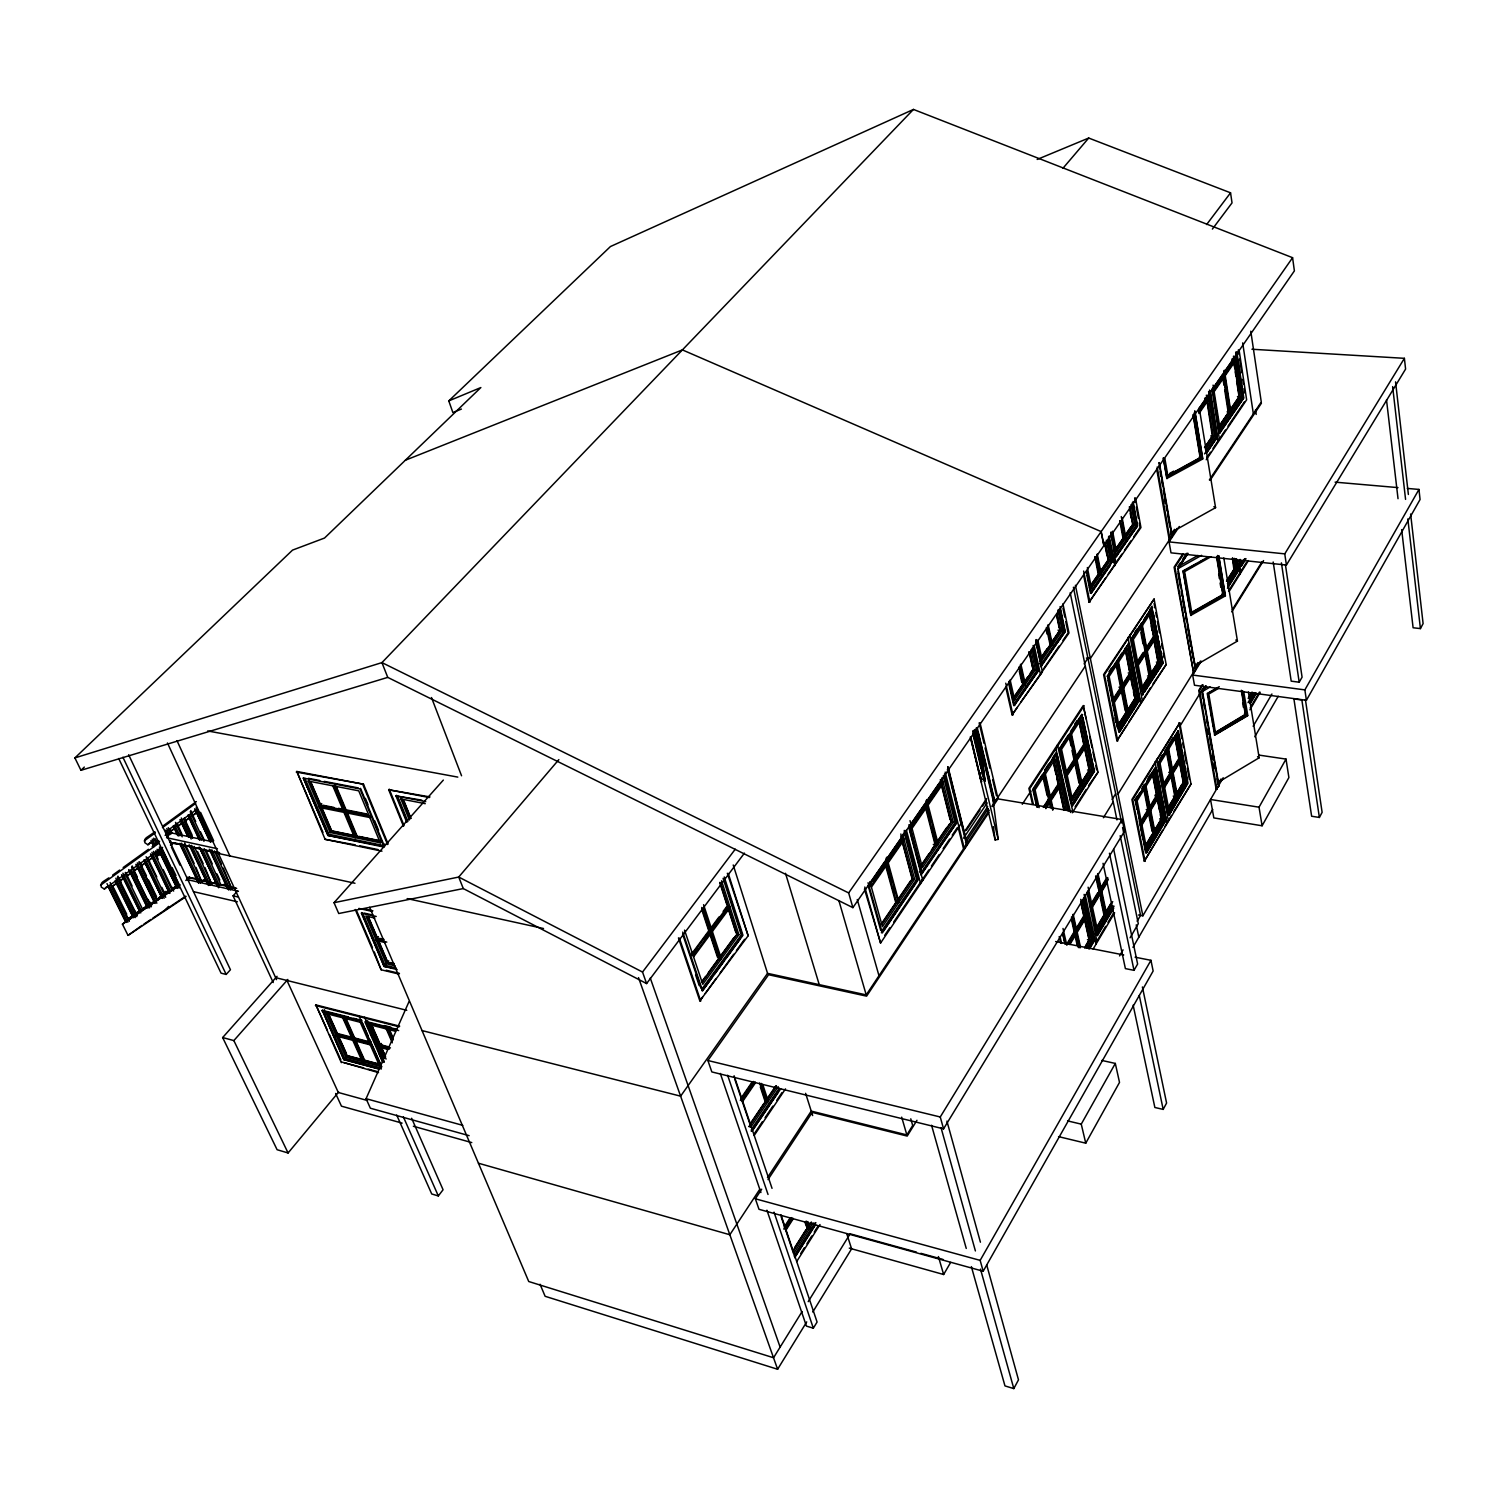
<?xml version="1.0" encoding="UTF-8"?>
<svg xmlns="http://www.w3.org/2000/svg" width="1498" height="1498" viewBox="0 0 1498 1498"><rect width="100%" height="100%" fill="white"/><g stroke="black" fill="none" stroke-linecap="round" stroke-linejoin="round"><path stroke-width="1.5" d="M155.511 839.273L147.928 844.778L144.8 842.7L145.025 839.236A8.557 7.677 50 0 1 146.954 837.288L154.968 831.821M162.608 847.419L104.354 889.063L101.152 886.985L101.396 883.446A8.707 7.958 49.6 0 1 103.399 881.423L108.867 877.847M469.136 1135.671L370.362 1108.22L366.074 1098.689L408.991 1001.675M971.359 1266.615L1004.971 1385.912L1013.809 1388.59L1018.49 1379.845L986.695 1264.892M1133.143 1005.158L1154.864 1107.49L1163.178 1109.4L1166.586 1103.052L1142.394 986.957M1319.382 817.459L1301.874 699.997L1293.916 698.929L1311.63 816.241L1319.382 817.459L1322.116 812.347L1305.413 699.566M1401.66 529.637L1413.101 627.756L1420.422 628.598L1423.1 623.599L1410.629 514.02M1058.543 1136.626L1085.75 1143.18L1119.512 1082.399L1115.317 1063.43L1101.835 1060.434M1286.014 759.093L1259.032 807.197L1210.534 799.483L1213.829 817.908L1262.102 825.773L1288.898 777.556L1286.014 759.093L1258.676 755.048M1085.75 1143.18L1081.256 1124.137L1115.317 1063.43M761.696 1189.206L755.366 1198.793L758.98 1209.298L983.175 1271.24L1153.142 971.022L1150.951 960.312L1135.072 957.185M1201.227 661.236L1192.67 675.055L1194.486 685.241L1306.406 700.278L1420.067 499.508L1418.962 489.434L1407.315 488.423M983.175 1271.24L980.16 1260.38L1150.951 960.312M1306.406 700.278L1304.87 689.885L1418.962 489.434M1103.034 863.316L1125.391 968.607L1134.005 970.33L1137.619 964.038L1113.744 849.478M1273.188 561.993L1291.201 681.159L1299.197 682.208L1302.08 677.19L1285.434 564.802M849.272 1248.134L943.646 1274.517L950.65 1262.402M1132.956 947.335L1212.725 809.482M1254.781 736.791L1278.243 696.252M1137.132 921.27L1140.558 915.39L1122.582 827.514M1217.668 784.709L1221.02 778.941M1219.035 785.813L1216.17 789.24L1219.035 785.813L1202.501 691.608L1206.077 685.747M1119.53 955.93L1123.051 949.882M1130.091 937.785L1138.293 923.686L1120.186 835.697M1138.424 914.978L1142.862 915.821L1223.192 777.743M1253.152 726.268L1271.914 694.005M166.99 836.689L167.514 835.79A8.745 7.284 85.8 0 1 169.555 833.712L170.379 833.225M1250.25 707.749L1259.406 692.132M1249.894 709.809L1260.193 692.245M1248.021 702.618L1253.92 692.619M1249.463 702.674L1255.212 692.919M1249.613 703.255L1255.511 693.237M1250.25 703.011L1255.998 693.237M1250.399 703.367L1256.298 693.349M1248.227 698.33L1251.766 692.338M1248.546 698.368L1252.085 692.376M1248.864 698.405L1252.403 692.413M1089.514 948.927L1094.289 940.875L1084.103 894.418M1089.851 904.436L1097.472 935.557L1113.688 908.256M1146.494 853.074L1166.099 820.118L1156.025 767.688L1136.008 800.438L1145.67 852.924L1165.275 819.986L1155.183 767.556L1146.944 781.038M1177.578 730.93L1187.202 783.117L1168.983 815.249L1188.008 783.248L1178.402 731.043L1158.141 762.725M1097.51 940.089L1105.655 926.344M1107.977 922.412L1113.8 912.619M1144.285 861.256L1131.908 799.501L1179.769 722.841L1190.985 784.053L1144.285 861.256L1162.617 830.36M1164.92 826.503L1171.473 815.436M1173.814 811.504L1190.985 784.053M1093.128 949.039L1114.643 912.769M1085.582 945.856L1089.065 940.014L1081.05 903.781M1096.311 927.88L1104.475 914.192M1106.442 910.896L1110.936 903.35M1145.371 845.64L1152.131 834.292M1154.396 830.51L1161.175 819.163L1160.295 814.706M1167.916 807.853L1181.997 784.24M1084.758 947.86L1089.402 940.089L1080.901 901.571M1095.525 929.827L1104.532 914.735M1106.779 910.971L1111.273 903.406M1145.708 845.696L1161.493 819.219L1152.842 774.485M1168.234 807.909L1183.495 782.331L1175.256 737.784M1085.095 947.934L1089.739 940.145L1080.732 899.38M1095.862 929.902L1112.733 901.59M1144.903 847.662L1161.83 819.275L1152.748 772.294M1167.391 809.931L1183.832 782.387L1175.162 735.612M1169.901 807.778L1172.204 803.92M1174.507 800.063L1176.81 796.206M1180.255 790.42L1183.701 784.634M1086.743 948.253L1091.387 940.463L1082.399 899.68M1112.115 905.672L1097.491 930.221L1088.11 887.209M1144.566 847.587L1146.513 847.924L1163.422 819.537L1154.359 772.556L1152.411 772.256M1167.073 809.875L1168.983 810.193L1185.405 782.63L1176.754 735.836L1174.844 735.555M1088.316 948.421L1092.941 940.65L1083.541 897.939M1094.869 933.703L1096.836 934.097L1113.426 906.215M1186.753 782.986L1168.365 813.882L1158.609 762.856L1177.372 732.148L1186.753 782.986L1183.177 782.274L1179.881 764.467M1088.671 948.758L1093.446 940.725L1084.215 898.688M1096.63 935.389L1114.006 906.159M1090.45 946.68L1093.971 940.781L1084.496 897.658M1097.547 934.771L1113.445 908.031M1146.644 852.175L1165.725 820.08L1155.838 768.549M1169.114 814.406L1185.33 787.124M1068.168 944.264L1075.058 932.861L1076.706 933.179M1076.688 930.146L1084.627 916.982L1086.275 917.3L1069.834 944.583M1102.397 887.565L1107.883 878.446M1164.189 785.158L1179.619 759.598L1181.192 759.842L1164.62 787.33L1163.028 787.087M1069.609 943.665L1086.069 916.383L1084.421 916.064L1076.482 929.228M1108.22 879.644L1092.248 906.14L1090.6 905.841M1107.322 882.378L1092.435 907.058L1090.806 906.758L1100 890.28L1101.629 890.58M1067.269 943.216L1074.665 930.97M1075.807 929.097L1083.747 915.933M1091.031 903.874L1097.716 892.808M1099.307 890.168L1099.026 891.89M1100.412 888.333L1105.917 879.232M1140.671 821.69L1148.292 809.07M1149.472 807.122L1156.568 795.382L1154.977 795.12M1163.347 784.147L1170.762 771.882M1171.904 769.991L1178.795 758.587M1066.801 945.238L1075.358 931.101L1077.006 931.419M1091.705 904.006L1107.696 877.528M988.942 812.422L866.593 996.151L768.568 974.73L707.899 1060.509L711.831 1071.931L943.553 1128.855L1124.567 831.184L1122.208 819.575L997.949 798.883L992.8 806.617M1179.319 526.491L1169.058 541.901L1171.005 552.837L1286.408 565.046L1405.592 369.07L1404.394 358.322L1251.916 349.24M1145.109 861.406L1132.731 799.632L1179.769 722.841M1216.975 789.371L1199.561 690.541L1203.063 684.829M943.553 1128.855L940.257 1116.984L1122.208 819.575M1286.408 565.046L1284.76 553.867L1404.394 358.322M1134.679 800.175L1137.113 796.206M1142 788.229L1144.435 784.24M1148.086 778.267L1150.52 774.279M1160.032 758.718L1162.411 754.842M1164.77 750.985L1173.046 737.428M1180.124 725.856L1202.969 688.518M1137.001 809.463L1135.166 800.307L1139.884 792.592M1142.244 788.753L1144.584 784.896M1201.677 691.496L1204.074 687.601M1218.286 783.641L1202.126 691.664L1205.59 685.99M766.92 1210.197L806.43 1326.105L813.339 1328.183L817.084 1322.041L780.945 1214.784M1178.402 731.043L1158.984 762.838L1168.983 815.249M1154.359 772.556L1137.113 800.793L1146.513 847.924M1168.983 810.193L1160.032 763.25L1176.754 735.836M540.048 1284.254L545.122 1296.294L777.612 1369.266L806.729 1321.891M812.777 1312.023L851.594 1248.864L846.969 1234.333M1216.17 789.24L1198.737 690.428L1202.239 684.717M811.242 1111.104L906.852 1134.922L912.694 1125.485L910.784 1118.819M1103.389 817.739L1113.22 801.861M1118.014 794.127L1200.422 661.124M1232.386 609.555L1261.915 561.9M1182.69 554.054L1174.095 567.162L1193.625 672.92L1195.797 669.419L1178.046 568.697L1188.083 553.361M916.963 1120.298L907.189 1136.083L812.216 1112.396L768.006 1179.6M1231.787 611.896L1263.563 560.589M802.104 1311.536L773.548 1357.75L528.738 1281.52L369.65 907.339M808.208 1301.65L849.722 1234.483M1112.059 799.52L1115.654 793.715M1194.374 668.22L1197.894 662.528M1228.529 590.998L1246.411 562.462M1229.352 591.092L1248.414 560.608M1227.424 583.415L1236.093 569.633L1234.258 558.323M1227.705 585.606L1237.348 570.251L1235.532 558.979M1238.752 564.821L1240.625 565.027L1244.314 559.166M1227.854 586.224L1237.779 570.438L1235.925 558.96M1240.438 566.207L1245.213 558.585M1229.727 584.126L1236.974 572.573M1241.467 565.439L1243.92 561.525M1227.442 588.302L1238.584 570.532L1236.73 559.054M1246.018 558.679L1241.243 566.3L1240.138 559.409M800.737 1253.489L804.426 1247.665M806.879 1243.771L811.785 1235.981M814.238 1232.086L817.927 1226.244M796.693 1261.541L820.005 1224.54M1226.45 581.205L1233.884 569.39L1232.386 558.117M1226.768 581.243L1234.202 569.427M1227.087 581.28L1234.521 569.465L1232.704 558.155M793.135 1251.279L811.485 1222.312M1075.115 806.842L1086.125 789.465M1088.578 785.607L1097.997 772.219L1083.26 705.539L1028.883 788.379L1032.478 804.07M1116.928 740.817L1103.595 674.568L1154.097 599.031L1166.156 664.55L1116.928 740.817L1126.608 725.556M1129.024 721.736L1150.539 687.769M1152.992 683.893L1166.156 664.55M1072.306 812.777L1097.997 772.219M813.152 1222.78L793.603 1253.695L781.17 1216.788M794.071 1256.054L815.081 1222.836M795.045 1255.586L815.867 1222.63M795.887 1255.268L815.436 1224.353M794.689 1257.758L815.511 1224.802M1142.319 693.574L1161.68 663.09L1151.606 608.656L1131.833 638.897L1141.888 691.308M1071.725 805.681L1093.634 771.17L1081.762 714.434L1094.495 771.301L1072.587 805.83L1060.21 748.831L1082.623 714.546M1128.2 643.466L1139.06 699.66L1119.231 732.335L1139.903 699.772L1129.061 643.578L1124.474 649.158M1162.167 663.277L1142.113 694.847L1162.991 663.389L1151.812 607.383L1162.991 663.389M1073.879 803.265L1094.158 771.301L1082.923 717.579M1120.541 729.751L1137.169 703.554M1144.341 692.282L1161.418 665.374M794.895 1247.216L805.905 1229.839M806.935 1228.191L807.572 1227.199M792.798 1251.186L811.148 1222.218M1071.426 798.097L1089.177 770.253L1079.403 723.834M1118.107 724.826L1134.772 698.667L1137.094 699.004L1127.339 648.634L1125.335 648.372M1141.888 687.507L1149.584 675.411M1151.775 671.965L1157.973 662.266L1154.153 641.781M1071.782 798.153L1089.514 770.309L1079.29 721.68M1118.444 724.882L1135.11 698.723L1125.784 650.656M1142.225 687.563L1158.31 662.303L1149.827 616.783M1072.119 798.209L1089.87 770.365L1079.159 719.508M1118.8 724.92L1135.447 698.761L1125.691 648.428M1142.562 687.601L1158.628 662.359L1149.752 614.554M1091.536 770.627L1072.624 800.344L1061.558 749.3L1080.844 719.752L1091.536 770.627L1087.511 769.991M1117.265 726.755L1119.249 727.036L1137.094 699.004M1150.97 612.476L1160.257 662.565L1142.955 689.773L1133.331 639.477L1150.97 612.476L1148.985 612.233M785.757 1230.457L793.097 1218.997M784.278 1226.956L789.184 1219.316M783.754 1229.053L791.113 1217.612M786.525 1226.169L791.412 1218.529M785.458 1229.54L792.798 1218.08M1045.361 806.504L1049.518 800.082M1050.697 798.228L1059.049 785.289L1060.753 785.551L1045.866 808.658M1067.887 771.601L1074.909 760.722L1076.594 760.984M1077.717 756.359L1084.664 745.611M1113.932 700.221L1121.496 688.518L1123.144 688.743M1124.474 683.893L1130.69 674.25L1132.338 674.475L1114.325 702.412M1137.843 663.165L1145.652 651.068M1146.85 649.196L1152.898 639.833M1045.641 807.684L1060.528 784.577L1058.843 784.297L1043.937 807.385M1114.138 701.439L1132.151 673.501L1130.503 673.276L1123.032 684.867M1138.087 664.307L1155.557 637.212L1153.928 637.006L1137.656 662.191M1067.231 775.496L1086.331 745.854M1138.274 665.281L1155.726 638.167L1154.097 637.961M1043.226 807.272L1048.581 798.977M1049.78 797.123L1058.131 784.184M1065.808 772.313L1074.497 758.849M1076.819 755.254L1083.747 744.525M1114.306 697.207L1121.103 686.702M1122.339 684.773L1129.829 673.182L1128.181 672.958M1138.199 660.206L1143.105 652.641M1147.206 646.275L1153.254 636.912L1153.423 637.886M1076.35 757.164L1084.44 744.618L1086.125 744.881L1067.025 774.503L1065.321 774.241L1075.208 758.943L1076.893 759.205M1112.471 701.214L1121.777 686.796L1123.444 687.02M1036.766 806.898L1032.759 789.296L1042.496 774.391M1044.949 770.665L1054.704 755.76M1059.329 748.682L1068.055 735.368M1070.546 731.567L1081.762 714.434M1109.55 671.965L1121.983 652.959M1141.57 623.056L1131.327 638.71L1152.674 607.495M1144.135 619.142L1150.539 609.349M1178.458 566.693L1187.24 553.268M1187.39 553.96L1177.671 568.828L1201.602 555.327M1037.646 807.048L1033.639 789.427L1055.921 753.906L1069.254 811.073L1056.802 754.037M1107.471 676.253L1129.061 643.578M1052.944 758.999L1054.985 759.317L1035.062 789.821L1039.106 807.665M1119.249 727.036L1109.138 676.478L1127.339 648.634M1033.358 804.22L1029.781 788.528L1084.14 705.67M1117.789 740.948L1104.457 674.68L1154.097 599.031M1193.625 672.92L1174.919 567.255L1183.532 554.148M1022.273 804.276L1030.942 791.038M1044.593 770.197L1048.581 764.111M1052.364 758.325L1056.146 752.558M1074.646 724.283L1077.099 720.557M1108.988 671.872L1111.404 668.145M1134.566 632.793L1137.057 628.991M1149.546 609.929L1152.037 606.128M1177.971 566.525L1180.405 562.799M1182.858 559.054L1186.528 553.455M759.823 1189.206L729.844 1234.745L478.442 1163.216M767.482 1177.559L810.886 1111.647M948.047 766.901L967.277 844.048L964.337 848.467L966.36 843.88L955.05 798.509M980.067 723.01L997.893 798.078L994.148 802.198L996.039 799.352M1159.34 462.582L1172.316 536.228L1169.189 539.561L1171.473 536.134L1170.668 531.528M733.215 865.001L767.556 973.344L866.219 994.897L989.279 810.212M991.863 806.317L1085.301 666.104M1177.035 528.419L1090.357 658.521L1086.425 657.996M1209.373 479.884L1261.279 401.988L1250.793 331.208M1210.122 480.24L1261.447 403.149M963.532 838.187L987.163 802.872M965.835 839.329L987.669 806.654M1084.121 663.876L1087.923 658.165M965.48 842.737L988.156 808.714M1170.837 534.917L1174.544 529.337M964.206 832.064L986.62 798.64M966.266 830.416L980.067 809.838M982.576 806.093L986.339 800.475M864.458 889.1L880.562 943.066L960.986 823.731L947.429 769.392M1206.246 459.755L1246.636 399.816L1239.089 350.083M754.599 1133.256L762.426 1121.628M765.047 1117.751L772.874 1106.123M776.788 1100.3L782.012 1092.548M754.206 1135.428L785.495 1088.877M881.386 932.73L917.338 879.569L904.249 830.398M944.452 774.017L956.698 822.87L921.382 873.577L955.78 822.72L944.058 776.095M1205.965 452.714L1216.376 437.304L1209.111 392.214M1235.981 351.955L1242.984 397.925L1219.166 433.184L1243.808 397.981L1236.805 352.011M748.794 1126.459L750.891 1126.983L778.192 1086.612M883.651 930.501L915.465 883.427M922.431 873.128L956.417 822.851L944.901 776.956M1206.658 452.602L1216.807 437.566L1209.804 393.937M1220.252 432.491L1243.415 398.206L1236.824 354.951M905.204 830.566L918.274 879.738L882.322 932.936L868.054 882.715M1206.789 452.771L1217.2 437.379L1209.598 390.023M751.359 1129.604L779.26 1088.278M751.135 1131.046L779.784 1088.578M753.457 1128.724L778.024 1092.285M752.033 1131.271L780.683 1088.803M884.738 935.276L889.868 927.693M893.707 922L928.797 869.945M931.4 866.087L939.227 854.478M943.122 848.692L949.638 839.03M952.241 835.154L957.465 827.42M1206.676 457.808L1210.459 452.19M1212.987 448.445L1225.439 429.982M1227.986 426.2L1244.538 401.651M881.142 924.229L910.765 880.581M922.431 863.391L928.835 853.935M931.4 850.152L946.811 827.439M1204.504 447.584L1212.313 436.068L1206.396 397.401M1218.96 426.275L1239.052 396.67L1236.618 380.885M881.517 924.322L912.432 878.746L901.047 836.184M921.513 865.357L949.732 823.731M1204.841 447.621L1212.65 436.087M881.891 924.397L912.806 878.82L900.822 834.011M920.596 867.305L951.399 821.896L940.725 779.615M1205.178 447.64L1212.987 436.124L1206.358 395.154M1218.361 428.185L1239.707 396.708L1233.472 356.112M902.657 834.349L914.604 879.157L882.434 926.663L869.851 881.629M941.98 777.687L953.177 822.215L922.412 867.642L910.016 820.642M1205.478 449.7L1214.597 436.255L1207.987 395.266M1233.491 358.34L1239.37 396.689L1218.043 428.147L1219.971 428.297L1241.299 396.82L1235.082 356.206M749.749 1124.436L764.055 1103.296M767.95 1097.528L775.758 1086.013M750.105 1124.53L765.703 1101.461M768.305 1097.622L776.114 1086.087M749.15 1126.552L776.47 1086.181M881.648 931.213L916.664 879.457L904.08 832.195M919.454 871.686L921.644 872.098L955.125 822.589L943.328 775.627M1204.523 453.913L1215.927 437.042L1208.605 391.521M1062.925 603.825L1068.992 632.999L1012.105 714.883L1017.217 707.393M1021.056 701.776L1042.421 671.928L1036.036 642.567M1043.507 668.894L1059.049 646.144M1062.925 640.47L1068.111 632.886L1065.771 621.67M1135.503 498.029L1140.952 527.577L1089.046 602.233L1105.636 577.947M1108.183 574.202L1121.908 554.11M1124.492 550.309L1130.99 540.797M1133.593 536.996L1140.09 527.483L1139.248 522.952M1012.554 699.603L1014.67 699.903L1035.343 669.756L1030.98 649.87M1060.078 630.433L1040.043 659.569L1042.14 659.85L1062.157 630.695L1057.831 610.098M1104.738 542.239L1108.239 560.308L1089.402 587.74L1091.462 587.984L1110.28 560.533L1106.348 540.198M1114.437 551.283L1116.478 551.507L1134.735 524.918L1130.971 504.714M740.33 1100.412L753.344 1081.425M741.978 1099.513L753.681 1082.417M742.072 1100.843L755.086 1081.837M1032.216 648.11L1037.084 670.336L1013.94 704.116L1008.866 681.777M1039.35 663.708L1041.447 663.989L1063.823 631.313L1059.198 609.218M1107.902 540.834L1111.853 561.226L1090.769 591.991L1086.668 571.468M1033.077 645.544L1038.563 670.655L1013.715 705.521L1037.665 670.524L1032.684 647.698M1060.06 606.671L1065.284 631.632L1041.204 665.374L1064.385 631.519L1059.648 608.843M1112.377 561.45L1090.544 593.32L1112.377 561.45L1108.052 539.055M1133.087 501.474L1137.6 525.967L1115.598 556.769L1136.739 525.873L1132.619 503.628M742.409 1101.835L755.423 1082.848M1014.764 705.015L1038.245 670.711L1033.32 648.147M1040.96 666.76L1064.947 631.725L1063.543 624.984M1091.574 592.834L1110.392 565.345M1116.647 556.189L1137.244 526.116L1133.012 503.291M1013.491 697.656L1027.722 676.965M1030.306 673.201L1032.89 669.437L1035.343 669.756M1042.196 655.881L1047.196 648.597M1050.959 643.129L1059.723 630.377M1091.555 584.051L1107.902 560.271L1110.28 560.533M1115.411 549.354L1131.065 526.566M1013.846 697.712L1033.245 669.475L1029.369 651.817M1115.748 549.391L1132.713 524.712L1129.361 506.755M1012.91 699.66L1033.601 669.531L1029.725 651.855M1040.417 659.626L1060.434 630.471L1057.064 614.461M1089.758 587.778L1108.595 560.346L1105.093 542.276M1114.793 551.32L1133.05 524.749L1129.717 506.792M740.911 1098.334L751.341 1083.148M913.462 109.41L381.934 662.622L387.757 677.396L852.886 907.638L1294.384 270.895L1292.587 257.693L913.462 109.429L610.454 246.533L448.782 400.902L452.883 412.568L461.421 409.066M869.72 883.745L884.681 862.174M887.996 857.399L899.924 840.191M911.776 823.095L924.678 804.463M926.569 801.748L939.246 783.454M1198.943 408.86L1206.227 398.356L1204.598 398.243M1212.874 388.768L1222.799 374.463M1224.109 372.571L1233.303 359.295L1231.712 359.183M1199.617 408.917L1206.901 398.412L1208.512 398.524L1198.812 412.53M1224.765 372.609L1233.977 359.333L1235.569 359.426L1213.96 390.641L1212.35 390.529L1223.454 374.5L1225.064 374.612M873.278 881.386L884.494 865.189M887.584 863.747L885.749 863.391L886.385 862.455M887.715 860.545L902.302 839.498L904.118 839.835L871.387 887.153M911.514 826.184L926.045 803.696L927.861 804.014M927.599 802.947L941.53 782.817L943.347 783.117L912.057 828.357M1198.569 411.669L1207.051 399.423L1208.68 399.535L1198.98 413.542M1213.698 389.836L1223.623 375.511M1226.244 371.71L1234.127 360.325L1235.738 360.438L1214.129 391.652M852.886 907.638L848.654 892.92L1292.587 257.693M767.556 973.344L680.616 1096.161L422.062 1030.587M728.271 873.446L748.157 935.763L699.847 1000.889L702.543 997.162M705.258 993.417L716.1 978.494M720.164 972.895L733.702 954.226M736.417 950.5L744.543 939.302M701.963 988.961L741.267 934.977L723.085 878.352M724.04 878.933L742.053 935.052L701.682 990.515L702.599 990.721L742.971 935.258L724.264 876.948M702.749 990.234L712.093 977.389M714.771 973.7L724.114 960.855M726.792 957.185L740.162 938.815M701.607 981.902L705.614 976.396M708.292 972.726L733.739 937.898M701.963 981.976L735.443 936.138M702.337 982.07L737.147 934.378L720.444 882.603M721.549 880.787L738.907 934.752L702.787 984.298L684.53 930.108M690.634 955.256L708.76 930.82L701.701 909.436M710.857 927.992L719.059 916.926M723.159 911.402L727.26 905.859L727.616 906.945M691.383 955.424L727.991 906.009L729.788 906.384L693.181 955.818M694.548 952.747L697.319 948.983M704.285 939.583L710.221 929.996L712.018 930.37M713.31 927.393L726.979 908.949M693.555 956.904L730.125 907.47L728.346 907.095M443.333 780.084L334.035 902.695L338.735 913.518L463.294 888.576L646.593 983.568L744.431 853.111M1212.388 229.082L1232.03 202.885L1230.551 192.811L1088.709 138.041L1037.178 159.443M646.593 983.568L642.53 972.052L735.256 849.197M1206.62 224.55L1230.551 192.811M396.708 1115.074L431.724 1193.981L438.334 1195.947L443.071 1189.749L411.65 1118.276M277.055 976.322L222.659 1037.552L277.093 1149.715L288.084 1152.973L338.66 1092.042M381.353 1043.469L380.361 1044.668L388.768 1046.859M380.735 1045.529L381.728 1044.331M378.526 1072.624L341.844 1062.045M343.903 1059.704L322.37 1010.345L343.903 1059.704L378.713 1068.992M327.463 1012.161L326.246 1013.603L360.269 1022.291L379.724 1066.295L345.963 1057.307L347.367 1055.622L378.882 1063.992M383.881 1061.707L366.448 1022.142L367.665 1020.7M352.386 1039.443L353.397 1038.264M352.779 1040.305L354.296 1038.489M353.678 1040.53L354.67 1039.35M384.162 1058.206L369.388 1024.613L370.586 1023.171L385.342 1056.745M360.269 1022.291L361.879 1020.4L353.097 1018.172M364.576 1017.254L382.889 1060.603M358.958 1015.831L381.091 1067.662M558.848 759.598L458.725 877.042L334.035 902.695M1062.906 168.319L1088.709 138.041M355.251 909.492L381.147 969.786L374.294 951.942M384.518 965.761L361.748 912.563L383.994 966.397L395.491 968.382M362.778 913.424L384.949 965.255L388.731 960.798M343.735 1016.618L342.724 1017.816L362.329 1061.651L363.302 1060.472L344.615 1018.584M380.398 1068.13L344.802 1058.637L323.343 1011.15L324.56 1009.727M341.319 1062.662L315.928 1004.915L399.704 1026.167M377.402 937.86L378.432 936.643M222.659 1037.552L233.857 1040.586L287.859 979.43M309.524 779.615L308.176 781.057L330.159 832.514L380.286 842.831L381.597 841.352M384.799 844.048L383.469 845.527L328.905 834.255L304.974 778.361M409.366 819.949L400.902 798.958L402.232 797.479M406.782 822.383L395.959 795.906L421.724 800.119M118.716 758.512L221.049 973.157L226.179 974.449L230.449 969.73L128.641 754.749M370.474 815.286L369.369 816.504L319.037 806.467L320.141 805.269L368.227 814.837M403.468 826.203L388.675 789.764L429.982 796.917M330.159 832.514L331.713 830.81L354.502 835.491M328.474 834.835L303.326 778.061L327.912 835.453L384.537 846.426L360.512 788.341M388.113 843.898L363.508 784.203L296.81 771.451L325.103 839.329L355.251 844.853M296.229 772.069L363.508 784.203M343.529 811.354L344.652 810.156L337.481 793.116M343.96 812.347L345.645 810.343M344.952 812.553L346.057 811.354M273.216 982.538L233.07 895.823L237.508 891.067M320.609 804.782L321.714 803.583M205.039 867.66L210.956 882.547L217.229 883.071M165.36 909.773L168.562 906.421M197.324 878.558L188.935 877.547L186.595 879.139L189.628 876.817L188.935 877.547M235.841 888.37L189.609 877.884L187.83 879.738L238.425 891.254M205.657 849.666L204.964 850.396L210.6 851.632M158.002 899.605L165.997 891.273M165.286 894.643L169.405 890.598L164.162 894.4L168.694 891.31M174.554 887.078L171.558 889.363L176.146 886.254L160.005 852.474L160.717 851.744M178.281 885.58L122.424 924.172L128.023 935.389L142.01 925.389M171.034 891.329L175.846 886.292M142.422 909.192L147.516 905.466L142.422 909.192M199.346 848.28L194.909 848.205L201.219 848.692M133.509 871.349L138.659 867.473L133.528 871.349L149.594 904.305L148.283 899.474M112.013 886.685L117.293 882.715L112.032 886.666L128.042 918.967L131.15 916.607M129.633 918.873L132.798 915.596M122.162 879.232L119.297 881.498L135.326 914.005L138.19 911.814M185.602 845.303L184.909 846.033L191.201 846.52M181.221 844.348L172.776 843.374L170.435 845.041L173.487 842.644L179.292 843.917M140.737 866.2L145.943 862.286L140.737 866.2L156.841 899.38L162.027 895.598M192.399 837.813L184.685 821.297L189.928 817.309M197.38 811.916L192.1 815.942L196.687 812.628L210.188 841.839M158.432 853.392L155.436 855.733L160.005 852.474M156.223 841.651L155.549 842.344L157.983 840.565M175.229 827.926L170.098 831.821L173 829.518M104.354 889.063L106.658 886.722M147.928 844.778L150.156 842.513M448.782 400.902L480.858 387.551L324.523 538.044L292.541 550.103L74.9 757.913L80.948 770.309L84.319 767.07M163.357 825.698L196.35 801.599M144.183 840.958L155.305 832.851M162.458 827.626L195.583 803.471M166.241 831.502L195.676 810.175M165.791 834.723L168.001 833.131L165.117 835.416M182.531 822.645L177.363 826.578L181.857 823.338L187.643 835.697M184.685 821.297L189.235 818.002M112.612 875.15L119.634 870.076M123.173 867.529L148.471 849.291M152.159 846.632L159.593 841.277M167.121 835.847L171.259 832.869L211.986 841.633L196.201 807.179M100.535 885.206L158.638 843.374M131.468 872.604L126.375 876.442L130.757 873.315M119.297 881.498L123.641 878.408M128.042 918.986L132.629 915.858M135.326 914.023L139.689 911.046M149.594 904.324L154.051 901.29M156.841 899.38L161.335 896.328L145.231 863.017M185.827 880.468L189.609 877.884M122.424 924.172L180.247 884.887M143.771 924.21L150.905 919.435M152.702 918.237L185.771 896.122M128.023 935.389L185.883 896.722M1218.061 782.349L1259.163 757.782L1248.414 692.001M1241.336 690.316L1245.306 714.359L1214.766 732.84L1245.681 714.602L1241.711 690.559M1242.572 691.102L1246.523 715.164L1215.608 733.402L1208.774 694.061L1218.548 688.35M1214.466 735.031L1247.609 715.464M1202.126 691.664L1210.159 686.964M1219.278 686.683L1207.219 693.462L1214.691 735.181L1247.834 715.613L1243.658 691.383M1207.912 693.499L1217.687 687.807M1202.501 689.417L1206.527 687.076M1194.786 665.786L1237.442 641.088L1223.81 557.949M1190.723 612.888L1222.817 594.575L1216.582 556.938M1191.097 613.131L1223.192 594.8L1216.956 557.162M1217.481 555.458L1224.072 595.324L1191.959 613.674L1184.618 571.599L1211.021 556.694M1177.99 566.693L1197.932 555.458M1208.399 556.825L1182.989 570.907L1190.779 615.378L1225.42 595.848L1218.81 555.814M1183.738 571.056L1195.928 564.184M1199.973 561.9L1204.036 559.597M1171.249 532.389L1215.571 507.672L1199.261 408.093M1169.807 473.312L1173.72 471.158M1166.755 475.971L1200.123 457.62L1193.026 414.721M1193.943 413.13L1201.415 458.332L1168.028 476.682L1164.864 458.594M405.378 460.223L682.395 349.895L1101.161 531.603L1103.895 545.628L1101.142 531.64M74.9 757.913L381.934 662.603L848.654 892.92M80.948 770.309L387.757 677.377M970.873 738.664L980.703 779.503L984.635 778.754L980.853 749.524M970.292 736.979L995.14 839.966L998.192 839.386L992.931 799.483M1224.634 375.23L1223.023 375.118L1228.903 412.643L1230.495 412.755L1223.96 370.849M1223.192 376.129L1224.802 376.241M1237.46 396.558L1241.299 396.82M1227.068 411.856L1228.66 411.969M1210.721 435.937L1214.597 436.255M1219.316 439.064L1212.125 388.956M1217.799 441.311L1210.59 391.165M1335.111 482.15L1397.99 487.618M1132.357 524.674L1134.735 524.918M1169.058 541.901L1284.76 553.867M1239.333 561.282L1241.205 561.488M1233.884 569.39L1236.093 569.633M1240.55 571.805L1239.52 560.383M1109.812 561.001L1111.853 561.226M1115.841 562.986L1110.992 533.325M1129.661 634.852L1142.319 700.746M1127.975 637.418L1140.69 703.33M1058 630.171L1062.157 630.695M1147.094 650.319L1145.464 650.095L1142.918 636.594M1144.996 650.825L1146.625 651.031M1145.184 651.799L1146.813 652.005M1156.344 662.06L1160.257 662.565M1159.733 662.846L1161.68 663.09M1195.797 669.419L1191.753 650.993M1116.385 662.622L1118.051 662.846L1127.975 713.31L1126.346 713.085L1116.834 664.887M1192.67 675.055L1304.87 689.885M1150.258 675.504L1151.887 675.729L1142.431 625.527M1147.505 675.935L1149.116 676.141L1145.352 656.161M1107.134 676.197L1109.138 676.478M1034.987 670.055L1037.084 670.336M1118.969 687.207L1120.616 687.432M1121.309 687.526L1123.631 687.994M1069.815 733.795L1071.519 734.039L1082.38 785.008L1080.713 784.727L1075.901 762.182M1167.073 748.869L1168.665 749.112L1177.465 795.962L1175.874 795.719M1156.587 759.224L1168.346 820.698M1057.457 744.862L1072.886 811.879M1154.995 761.827L1166.792 823.32M1158.104 762.95L1160.032 763.25M1055.603 747.671L1070.602 812.478M1171.417 771.994L1173.009 772.238M1168.721 772.369L1170.312 772.631M1170.968 772.725L1173.177 773.137M1171.136 773.623L1172.728 773.867M1074.684 759.748L1076.369 759.992M1043.114 774.616L1044.818 774.897L1052.701 810.231M1173.196 796.093L1174.788 796.356L1166.362 751.603M1155.145 796.037L1156.737 796.299M1150.558 809.444L1149.135 810.1M1146.232 809.575L1147.842 809.838L1143.686 788.716M1148.498 809.931L1150.745 810.362M1148.685 810.849L1150.295 811.111M1050.997 799.37L1049.293 799.089L1044.106 775.908M1048.769 799.913L1050.473 800.194M1159.583 818.9L1163.422 819.537M1048.975 800.887L1050.678 801.168M927.243 804.913L925.427 804.595L935.819 844.853L937.617 845.172L926.101 800.456M925.708 805.681L927.524 805.999M950.65 821.765L953.177 822.215M933.291 844.404L935.089 844.722L925.521 807.722M1099.513 891.085L1101.142 891.385M1099.701 892.003L1101.348 892.302M207.698 730.949L457.808 777.106M887.284 862.642L885.449 862.305L885.749 863.391M921.85 880.244L922.787 880.412L908.649 826.971M914.604 879.157L912.057 878.671L901.253 838.281M919.678 883.483L920.615 883.651L906.421 830.192M388.675 789.764L429.42 797.554M308.438 778.323L319.767 780.495M324.28 781.376L358.247 787.911M303.326 778.061L360.063 788.959L383.975 847.063L327.912 835.453M395.959 795.906L425.732 801.636M308.176 781.057L358.734 790.813L380.286 842.831M400.902 798.958L425.263 803.677M1074.852 931.925L1077.212 932.336M897.171 901.871L898.987 902.227L886.704 857.231M1096.873 941.137L1087.024 892.377M1087.436 939.695L1091.387 940.463M1055.641 941.549L1123.725 954.956M322.838 805.212L333.96 807.441M338.417 808.321L342.873 809.201M366.43 813.901L346.094 809.856L336.264 786.431M342.836 810.699L320.572 806.261L319.449 807.459L369.8 817.515M348.322 811.804L368.639 815.848M359.052 836.427L379.556 840.64M379.331 840.884L331.489 831.053L310.442 781.75M381.372 841.614L331.264 831.315L310.217 782.012M359.801 845.79L377.983 849.591M325.103 839.329L381.971 851.164M748.157 935.763L727.335 873.278M736.417 934.228L738.907 934.752M709.49 930.97L711.288 931.363M709.865 932.056L711.644 932.449M166.54 837.682L217.453 848.729M215.768 851.875L219.569 852.699M169.836 842.251L219.457 853.074M218.858 853.448L215.057 852.624L215.768 851.875L221.404 864.046M218.446 853.467L354.97 883.258M407.156 898.594L543.512 928.517M363.902 908.799L372.89 910.821M358.865 908.425L372.347 911.458M363.958 913.05L372.815 915.053M361.205 913.181L376.223 916.458M374.837 918.049L365.849 916.027L386.241 963.72L395.135 965.854M203.559 879.963L207.248 880.805L200.994 880.3L196.013 867.454M223.52 884.494L227.265 885.355L220.955 884.812L204.271 848.654M236.665 888.389L231.01 887.097L223.277 868.091M233.07 895.823L238.444 897.059M193.467 891.647L237.377 901.777M379.574 938.366L383.919 939.377M383.488 939.883L376.953 938.366L375.904 939.583L386.802 942.111M381.709 940.295L377.346 939.283L376.316 940.501L385.023 942.523M1067.587 1120.897L1081.256 1124.137M389.929 962.54L394.367 963.589M394.161 963.851L387.476 962.259L368.002 916.626M393.955 964.094L387.27 962.521L367.796 916.888M384.949 965.255L396.071 967.914M383.994 966.397L397.139 969.543M386.128 970.217L399.46 973.419M381.147 969.786L398.936 974.056M707.899 1060.509L940.257 1116.984M275.744 977.67L406.763 1010.307M315.404 1005.514L399.18 1026.804M384.312 1025.55L390.922 1027.235M322.37 1010.345L348.716 1017.048M365.475 1021.318L396.933 1029.351M323.343 1011.15L361.467 1020.887L321.845 1010.944M366.448 1022.142L396.82 1029.894M398.655 1030.549L364.95 1021.936L382.851 1062.55M369.388 1024.613L395.509 1031.298M337.387 1033.489L351.749 1037.234M353.809 1037.758L371.279 1042.308M390.454 1047.907L379.949 1045.173L378.957 1046.372L389.461 1049.106M388.731 1048.207L380.323 1046.016L379.331 1047.233L387.72 1049.424M378.676 1064.235L347.162 1055.865L328.399 1014.258M380.717 1065.078L346.956 1056.127L327.257 1012.405M344.409 1059.086L381.41 1068.954M344.034 1059.535L377.796 1068.542M344.016 1062.644L363.714 1067.905M368.096 1069.085L376.859 1071.426M755.366 1198.793L980.16 1260.38M366.074 1098.689L462.77 1125.354M367.516 1100.543L338.305 1092.473L286.961 980.46M850.152 1233.809L916.439 1252.103M920.858 1253.32L942.954 1259.425M402.119 1123.125L341.45 1106.161L335.627 1093.465M413.354 1126.253L471.776 1142.6M642.53 972.052L458.725 877.042L463.294 888.576M1199.224 457.133L1201.415 458.332M1213.867 506.699L1215.571 507.672M1221.937 594.051L1224.072 595.324M1235.775 640.039L1237.442 641.088M1244.445 713.797L1246.523 715.164M1257.534 756.696L1259.163 757.782M231.647 886.891L231.947 888.876L214.383 850.864M113.717 887.977L126.731 914.229M110.122 882.509L129.371 921.307M109.597 885.505L127.854 922.262M106.995 883.614L126.281 922.431M108.305 887.003L125.551 921.701M115.852 878.259L135.269 917.581M115.271 880.487L133.678 917.75M115.552 881.854L132.947 917.019M122.33 875.45L140.756 912.937M121.581 874.72L140.026 912.226M117.949 876.124L121.001 882.322M135.288 911.308L137.329 915.447M119.99 880.787L136.018 913.293M117.387 877.304L136.786 916.626M126.038 873.128L132.086 885.973M125.289 872.416L127.33 876.592M125.476 874.308L142.853 909.735M122.911 873.184L141.336 910.69M132.161 865.919L134.202 870.113M149.538 901.571L151.579 905.766M132.423 867.305L137.236 876.817M131.599 867.099L151.036 906.964M131.075 870.169L149.519 907.919M129.446 870.338L147.909 908.088M128.697 869.626L147.16 907.357M137.273 862.885L156.841 903.219M136.618 865.076L155.23 903.388M135.85 864.365L154.481 902.657M143.902 859.871L162.533 898.426M144.108 861.181L161.765 897.695M140.363 862.754L142.31 866.78M139.595 862.043L146.486 875.862M148.489 880L156.522 896.59M138.827 861.93L157.402 900.242M147.647 857.53L149.613 861.593M149.763 862.361L156.803 876.985M161.84 887.415L164.855 893.669M146.111 856.687L165.698 897.283M233.857 1040.586L288.084 1152.973M145.549 859.702L164.162 898.257M156.148 855.021L158.151 859.215M163.188 869.72L172.251 888.632M153.489 851.407L172.12 890.243M151.935 852.381L170.566 891.216M151.261 854.609L169.911 893.426M150.493 853.879L169.143 892.696M159.387 847.044L179.03 888.183M155.212 839.105L157.14 843.168M153.695 838.206L156.616 844.31M158.713 849.272L177.382 888.37M158.9 850.621L176.595 887.621M152.216 839.123L155.137 845.228M157.084 849.291L159.986 855.395M151.616 841.333L153.564 845.396M156.485 851.501L158.432 855.564M150.886 840.659L153.788 846.763M155.736 850.827L157.683 854.89M155.043 852.25L156.99 856.35M171.671 886.985L173.637 891.085M122.911 757.239L226.179 974.449M172.139 867.623L175.94 875.581M161.934 848.111L179.03 884.288M166.147 830.81L168.113 834.966M165.398 830.135L168.338 836.352M170.304 840.509L172.251 844.647M186.707 876.742L188.673 880.88M171.39 847.063L179.929 865.114M180.153 844.722L198.728 883.221L179.966 843.355M169.761 828.581L171.727 832.719M168.244 827.645L171.184 833.862M166.746 828.563L169.686 834.798M177.007 823.32L181.876 834.086M175.509 822.365L182.176 836.839M184.76 843.074L194.122 863.428M184.217 844.292L201.968 882.06M174.985 825.398L179.891 835.828M173.375 825.567L178.281 836.015M181.651 843.168L200.395 883.034M173.599 826.971L177.532 835.322M197.493 851.519L203.148 863.634M181.314 817.983L191.145 839.011M194.216 846.464L211.892 884.307M181.427 820.548L183.393 824.743M180.696 820.267L188.561 837.082M179.929 819.593L187.793 836.39M191.65 845.34L210.338 885.299M189.965 845.527L208.671 885.487M189.141 844.797L207.866 884.738M188.299 816.335L199.103 839.61M202.679 849.647L219.363 885.468M200.002 847.718L218.652 887.752M200.507 849.441L216.536 883.82M199.197 846.988L216.854 884.906M184.348 818.002L186.295 822.215M185.377 820.604L192.1 835.041M183.805 819.144L192.643 838.075M210.113 849.928L228.707 890.037M209.289 849.197L226.891 887.191M190.77 810.53L192.718 814.762M192.774 815.249L195.676 821.484M200.489 831.858L204.346 840.172M190.976 811.953L192.924 816.185M190.227 811.673L203.99 841.296M189.703 814.725L201.5 840.135M206.612 851.688L212.248 863.84M216.948 873.952L219.775 880.019M188.074 814.912L199.889 840.303M200.526 812.347L213.671 840.809M167.458 742.971L276.55 979.636M195.508 809.407L210.544 841.932M194.721 808.714L209.757 841.239M211.817 849.74L230.392 889.868M176.989 740.649L229.868 855.957M315.928 1004.915L327.444 1030.306M329.373 1034.538L340.87 1059.929M326.246 1013.603L345.963 1057.307M328.605 1014.015L337.986 1034.818M339.859 1038.975L346.431 1053.543M343.622 1018.041L363.228 1061.895L364.22 1060.696L345.514 1018.827M345.944 1018.322L354.708 1038.002M356.037 1040.979L364.613 1060.21M379.312 1054.124L382.102 1060.415M362.404 1022.965L367.909 1035.436M369.744 1039.593L381.69 1066.632M360.849 1020.101L381.597 1067.044M403.411 1116.946L438.334 1195.947M370.811 1022.928L385.548 1056.502M370.381 1023.415L386.072 1059.086M366.467 1021.524L384.349 1062.119M366.411 1023.452L382.421 1059.798M393.356 1039.874L388.188 1027.965L387.177 1029.163L392.364 1041.073M388.113 1029.706L391.577 1037.646M386.259 1028.939L392.307 1042.814M388.6 1027.459L392.907 1037.384M296.81 771.451L322.969 832.401M356.749 911.084L372.459 947.654M304.618 780.701L322.351 822.084M322.65 822.814L328.062 835.416M361.617 913.799L384.106 966.285M311.603 783.66L331.713 830.81M368.227 916.383L387.701 962.016M332.781 785.813L354.558 837.532M347.405 812.946L357.104 836.034M334.897 784.802L356.655 836.521L355.55 837.738L333.773 786.001M345.944 813.245L354.764 834.217M365.362 798.359L368.002 804.744M374.594 820.679L378.563 830.304M362.928 784.84L387.551 844.535M389.255 789.128L404.048 825.567M397.625 796.187L407.868 821.541M396.539 795.269L407.044 821.279M404.16 801.411L410.92 818.208M403.093 799.576L410.695 818.47M402.85 799.838L410.471 818.713M431.48 697.525L461.553 775.777M638.504 977.614L777.612 1369.266M650.282 978.082L780.121 1347.095M679.38 938.123L700.764 1001.095M678.444 937.917L699.847 1000.889M720.313 1073.448L760.909 1192.539M682.732 932.074L702.599 990.721M682.62 934.115L700.952 988.343M695.578 974.861L699.229 985.628M727.635 1075.246L768.025 1194.468M774.017 1212.144L813.339 1328.183M734.095 1075.77L772.032 1188.345M734.919 1079.59L750.891 1126.983M701.738 907.451L718.871 959.413L720.65 959.787L703.536 907.825M759.655 1082.998L765.871 1101.835L767.594 1102.266L761.396 1083.428M805.549 1222.068L807.628 1228.397L809.313 1228.847L807.235 1222.518M709.116 931.906L717.448 957.147M760.329 1087.005L765.16 1101.648M804.857 1221.862L806.242 1226.094M703.573 904.717L721.381 958.814L719.602 958.42L711.269 933.179M762.763 1084.533L768.268 1101.273M807.853 1221.525L809.95 1227.854L808.265 1227.386L806.186 1221.057M703.873 910.747L709.528 927.861M761.021 1084.103L766.545 1100.843M720.089 882.528L727.728 906.253M729.114 910.578L736.773 934.303M719.714 882.453L726.661 904.024M728.758 910.503L735.705 932.074M805.606 1093.334L812.665 1115.579M785.495 873.297L819.237 984.635M838.861 900.56L866.219 994.897M901.684 1117.152L906.852 1134.922M938.403 1256.56L943.646 1274.517M857.268 899.512L878.989 975.741M864.795 887.041L880.562 943.066M931.55 1125.26L966.247 1248.433M941.006 1127.582L975.404 1250.942M980.497 1269.124L1013.809 1388.59M868.147 885.543L880.749 930.483M946.923 1121.122L980.422 1242.198M886.985 864.646L891.778 882.153M892.977 886.535L894.774 893.108M886.348 865.582L896.534 902.807L898.351 903.163L886.048 858.167M886.179 867.642L895.785 902.657M920.315 872.023L921.12 875.057M906.646 834.48L908.425 841.164M912.563 856.744L914.342 863.428M909.342 824.612L922.319 873.746M909.155 824.874L921.644 872.098M910.166 831.147L914.885 849.01M916.064 853.486L921.382 873.577M926.719 799.558L938.235 844.273L936.437 843.954L931.943 826.54M927.449 809.145L930.82 822.196M940.351 779.559L951.024 821.84M940.519 781.619L940.8 782.705M941.662 786.169L950.088 819.537M945.201 772.107L964.337 848.467M947.092 783.173L948.777 789.914M951.586 801.149L953.29 807.89M958.346 828.094L963.42 848.317M947.747 766.807L966.36 841.408M947.691 769.017L949.376 775.833M952.204 787.162L953.908 793.977M974.262 731.942L978.587 749.974M973.194 731.099L984.635 778.754M973.007 730.781L985.104 781.17L981.04 749.824M973.101 733.046L984.692 781.263L980.628 749.899L975.741 729.451M972.914 734.132L998.192 839.386M971.022 738.046L981.583 781.844L981.021 777.368M977.276 727.859L995.065 802.348M978.007 732.11L994.148 799.745L993.286 801.037L976.078 729.039M976.359 727.71L994.148 802.198M974.412 729.563L979.261 749.843L982.445 774.56M979.149 722.86L984.017 743.345M985.085 747.895L989.953 768.362M992.668 779.728L996.451 795.663M1060.06 936.718L1061.595 943.403M1059.198 936.531L1060.734 943.234M1008.678 683.388L1013.715 705.521M1063 928.46L1066.613 944.358M1005.757 683.2L1013.004 715.014M1062.662 932.674L1065.19 943.759M1062.887 934.977L1064.947 944.002M1005.87 687.619L1012.105 714.883M1010.139 679.923L1014.67 699.903M1009.09 681.309L1014.614 705.652M1037.384 807.272L1033.339 789.427L1055.678 755.254L1067.849 810.811M1073.167 914.304L1080.507 947.111M1072.662 915.147L1080.021 947.934M1072.474 918.274L1074.871 928.966M1076.5 936.231L1077.923 942.56M1071.482 916.963L1078.373 947.616M1071.763 921.101L1074.366 932.711M1074.852 934.827L1077.212 945.369M1020.85 664.138L1025.344 684.343L1023.602 684.099L1020.101 668.389M1045.361 774.073L1053.225 809.426M1020.288 664.925L1024.801 685.148L1023.04 684.904L1019.033 666.947M1050.023 802.348L1051.034 806.879M1043.582 776.732L1050.51 807.684M1019.314 671.329L1021.823 682.545M1043.338 778.717L1047.121 795.569M1048.057 799.782L1048.282 800.775M1057.12 757.052L1068.448 808.808M1085.282 895.242L1096.012 944.171M1054.985 759.317L1066.201 810.437M1053.768 761.284L1064.516 810.156M1053.918 763.456L1064.179 810.1M1028.995 651.761L1032.403 667.228M1054.049 765.609L1055.996 774.503M1056.989 778.941L1063.823 810.044M1037.833 640.002L1042.14 659.85M1036.653 640.414L1042.102 665.486M1036.129 639.571L1041.447 663.989M1035.755 640.283L1041.204 665.374M1061.314 757.801L1071.239 803.396M1034.126 645.338L1040.53 674.699M1087.81 891.329L1097.472 935.557M1087.511 891.404L1096.836 934.097M1057.551 756.602L1058.524 761.059M1059.498 765.515L1061.445 774.429M1062.419 778.885L1064.366 787.817M1095.618 876.049L1098.371 888.838M1100.375 898.182L1103.989 914.997M1047.645 625.49L1051.933 645.582L1050.21 645.357L1046.39 627.493M1070.995 734.825L1081.874 785.795L1080.208 785.532L1069.31 734.582M1047.402 628.954L1050.753 644.571L1052.476 644.795L1048.188 624.703M1070.808 738.364L1074.721 756.659M1046.147 629.647L1047.102 634.103M1068.598 734.469L1071.051 745.91M1072.025 750.479L1074.197 760.61M1074.684 762.875L1079.028 783.154M1097.978 873.54L1106.779 914.623M1097.491 874.345L1106.292 915.428L1104.663 915.109L1096.293 876.18M1097.248 877.51L1098.614 883.895M1100.637 893.295L1104.7 912.207M1056.708 614.423L1059.592 628.149M1056.82 616.67L1059.236 628.093M1062.962 608.207L1064.835 617.176M1083.728 707.768L1086.031 718.853M1089.739 736.604L1092.042 747.689M1092.978 752.127L1094.813 761.003M1095.75 765.441L1096.667 769.86M1060.247 609.293L1062.606 620.509M1109.438 853.242L1134.005 970.33M1139.304 995.533L1163.178 1109.4M1136.252 924.865L1138.817 937.224M1070.209 592.777L1116.946 819.912M1075.414 585.269L1142.862 915.821M1073.411 587.235L1121.665 823.001M1083.653 575.457L1089.046 602.233M1139.285 820.904L1142.937 839.198M1087.361 567.536L1091.462 587.984M1086.911 570.888L1091.424 593.433M1107.94 675.879L1119.231 732.335M1086.93 575.307L1090.544 593.32M1107.977 680.279L1117.471 727.691M1115.036 717.898L1115.935 722.354M1083.634 571.075L1089.926 602.346M1144.809 788.06L1148.123 804.95M1149.584 812.384L1153.629 833L1155.239 833.281L1146.007 786.207M1143.948 786.712L1153.179 833.768L1154.771 834.03L1145.558 786.974M1148.011 810.736L1152.074 831.371M1097.266 553.96L1101.18 573.809M1118.538 662.097L1128.462 712.561L1126.814 712.336L1123.294 694.454M1096.761 554.691L1100.674 574.539L1098.97 574.352L1095.506 556.713M1096.442 558.192L1098.614 569.203M1117.321 664.138L1119.549 675.467M1120.448 679.998L1121.328 684.53M1094.795 556.638L1098.277 574.277M1116.59 667.059L1120.804 688.425M1121.253 690.653L1125.223 710.745M1109.25 535.853L1114.98 565.626L1108.483 536.902M1108.614 539.523L1112.902 561.694M1128.855 644.383L1139.117 697.6M1152.524 774.429L1159.433 810.231M1104.831 544.467L1107.022 555.758M1125.878 652.903L1132.544 687.226M1133.443 691.814L1134.323 696.383M1158.534 767.07L1159.396 771.545M1112.583 531.21L1116.478 551.507M1111.741 532.221L1116.459 556.863M1132.188 638.803L1142.955 694.96M1111.46 532.801L1115.804 555.44L1136.233 525.629L1132.076 503.122M1110.861 532.127L1113.014 543.325M1113.875 547.8L1115.598 556.769M1131.758 640.957L1133.911 652.173M1134.772 656.667L1136.926 667.902M1137.787 672.396L1139.941 683.612M1156.306 768.661L1157.168 773.211M1159.358 784.596L1160.238 789.165M1162.429 800.55L1164.601 811.935M1165.481 816.485L1166.362 821.035M1119.718 520.724L1123.032 538.231M1140.914 632.718L1143.049 643.99M1168.215 749.843L1177.016 796.711L1175.443 796.449L1166.624 749.599M1168.253 755.179L1169.039 759.374M1169.844 763.587L1171.586 772.893M1172.016 775.178L1175.443 793.434M1122.189 518.046L1125.897 537.782L1124.23 537.595L1123.388 533.213M1121.272 516.567L1125.41 538.494L1123.725 538.306L1120.429 520.78M1121.74 524.45L1122.564 528.831M1141.214 627.587L1142.056 632.081M1146.064 653.297L1149.846 673.295M1130.278 513.458L1131.102 517.934M1151.194 625.846L1152.037 630.396M1178.608 734.151L1187.24 781.001M1134.641 497.935L1135.484 502.485M1136.308 507.036L1138.405 518.402M1154.078 603.451L1154.902 607.963M1155.744 612.476L1156.568 616.989M1157.411 621.52L1159.489 632.811M1161.568 644.103L1162.392 648.634M1163.234 653.147L1164.058 657.659M1177.503 742.914L1178.308 747.333M1181.997 767.219L1182.802 771.657M1153.31 613L1162.635 663.445M1175.331 739.975L1179.057 760.01M1178.945 722.729L1181.866 738.589M1182.69 743.12L1183.514 747.652M1184.356 752.183L1186.435 763.531M1187.259 768.062L1189.337 779.391M1157.186 467.02L1170.032 539.654M1156.718 469.211L1169.189 539.561M1202.089 693.799L1202.894 698.386M1203.699 702.993L1204.504 707.58M1206.527 719.059L1207.332 723.665M1208.137 728.253L1208.961 732.859M1209.766 737.447L1211.788 748.944M1212.594 753.531L1213.399 758.119M1214.204 762.725L1215.009 767.313M1217.031 778.81L1217.837 783.398M1207.987 729.713L1208.792 734.301M1212.462 755.104L1213.268 759.655M1214.035 764.092L1214.859 768.774M1158.965 462.713L1171.511 533.887M1178.083 571.075L1195.03 667.172M1160.107 471.72L1160.913 476.308M1161.736 480.914L1162.542 485.521M1163.366 490.127L1165.388 501.624M1166.193 506.23L1167.017 510.818M1167.822 515.424L1169.863 526.94M1178.027 573.191L1180.443 586.916M1181.248 591.485L1182.053 596.073M1182.858 600.642L1184.881 612.102M1185.686 616.67L1186.51 621.239M1187.315 625.827L1190.947 646.424M1164.508 499.096L1165.294 503.571M1208.306 695.69L1209.055 700.053M1209.822 704.434L1214.766 732.84M1209.448 704.191L1210.215 708.554M1210.983 712.936L1211.732 717.299M1212.5 721.661L1213.268 726.043M1164.77 462.62L1165.556 467.133M1166.343 471.664L1167.148 476.177L1200.516 457.826L1193.4 414.927M1184.132 573.285L1186.453 586.561M1187.221 590.98L1187.989 595.418M1188.775 599.837L1189.543 604.274M1163.459 458.145L1167.036 478.611M1183.214 571.038L1191.004 615.528M1163.234 458.014L1166.811 478.499L1202.819 458.931L1194.936 411.164M1194.711 411.051L1202.594 458.819M1218.586 555.683L1225.195 595.717M1242.647 702.88L1243.377 707.243M1259.032 807.197L1262.102 825.773M1218.642 574.127L1219.372 578.546M1220.102 582.984L1220.851 587.403M1237.723 560.364L1239.932 574.183M1236.374 559.297L1237.816 568.379M1213.08 385.117L1219.971 428.297M1212.8 388.188L1219.99 433.24M1212.462 388.768L1219.372 431.967L1242.572 397.663L1235.681 352.536M1239.913 560.533L1240.625 565.027M1223.978 377.796L1229.334 412.025L1230.925 412.137L1224.39 370.231M1223.229 380.661L1223.96 385.211M1224.671 389.78L1228.248 412.587M1235.813 365.943L1236.505 370.455M1237.198 374.968L1238.228 381.728M1238.921 386.241L1239.614 390.753M1233.154 358.322L1234.539 367.347M1235.232 371.86L1235.925 376.373M1238.266 350.026L1238.94 354.558M1239.632 359.071L1241.692 372.646M1242.722 379.425L1243.415 383.937M1244.089 388.469L1244.782 392.982M1255.493 409.872L1256.185 414.44M1242.685 342.892L1253.358 413.879M1281.408 562.855L1299.197 682.208M993.399 826.653L995.14 839.966M978.868 752.221L980.89 767.95M980.029 772.968L981.171 781.919M979.861 772.762L980.703 779.503M1386.511 399.891L1398.027 498.703M1392.634 386.615L1405.573 499.377M1407.839 518.926L1420.422 628.598M1395.556 381.84L1408.382 494.471M1164.807 819.874L1145.876 851.669L1135.653 800.419L1154.977 768.792L1164.807 819.874M1157.411 796.393L1140.315 824.705L1141.925 824.967L1159.003 796.655L1157.411 796.393M1158.834 795.738L1141.757 824.05L1140.147 823.788L1157.224 795.494L1158.834 795.738M1181.023 758.924L1164.452 786.431L1162.86 786.169L1179.45 758.7L1181.023 758.924M1093.109 771.039L1071.95 804.351L1059.891 748.85L1081.537 715.763L1093.109 771.039M1138.574 699.491L1118.594 730.912L1107.584 675.935L1127.994 644.758L1138.574 699.491M902.002 838.412L869.233 885.692L871.087 886.048L903.837 838.73L902.002 838.412M941.268 781.75L909.941 826.952L911.758 827.271L943.066 782.05L941.268 781.75M370.867 1042.814L369.875 1044.012L335.983 1035.174L336.975 1033.995L370.867 1042.814M371.242 1043.657L370.249 1044.855L336.357 1036.017L337.368 1034.837L371.242 1043.657M148.751 860.283L148.04 860.994L153.283 857.043L148.751 860.283M1141.963 626.258L1140.315 626.052L1149.79 676.235L1151.419 676.459L1141.963 626.258"/></g></svg>
